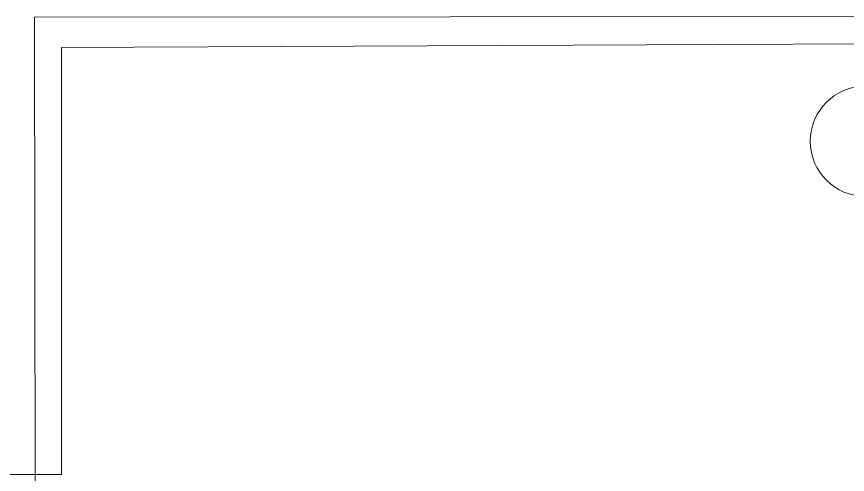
# Model space of a CAD drawing. Header units: inches. Extents: x 164.3 to 247.9, y 15.6 to 56.7.
# Drawn here: x 225.563 to 227.978, y 29.803 to 31.133 of the extents above; entities that cross this region are included whole.
import ezdxf

# ---------------------------------------------------------------- set-up
doc = ezdxf.new("R2010")
doc.units = ezdxf.units.IN
doc.header["$MEASUREMENT"] = 0
for name, color, linetype, lineweight in [('WALL 1 100', 250, 'Continuous', 9), ('окно', 7, 'Continuous', 9), ('провода', 1, 'Continuous', 5)]:
    doc.layers.add(name, color=color, linetype=linetype, lineweight=lineweight)

msp = doc.modelspace()

# ---------------------------------------------------------------- linework, layer by layer
at = {"layer": 'WALL 1 100', "color": 0}
for p, q in [((230.3482, 31.0651), (225.6935, 31.0425)), ((225.6935, 31.0425), (225.6935, 29.8026)), ((224.2416, 29.8026), (225.6935, 29.8026))]:
    msp.add_line(p, q, dxfattribs=at)
at = {"layer": 'окно', "color": 7, "linetype": 'ByBlock', "lineweight": 0}
msp.add_circle((228.0306, 30.7705), 0.1601, dxfattribs=at)
at = {"layer": 'провода', "color": 1}
for p in [(228.0323, 31.1326), (225.6176, 29.1847)]:
    msp.add_line(p, (225.6148, 31.131), dxfattribs=at)

doc.saveas('drawing.dxf')
